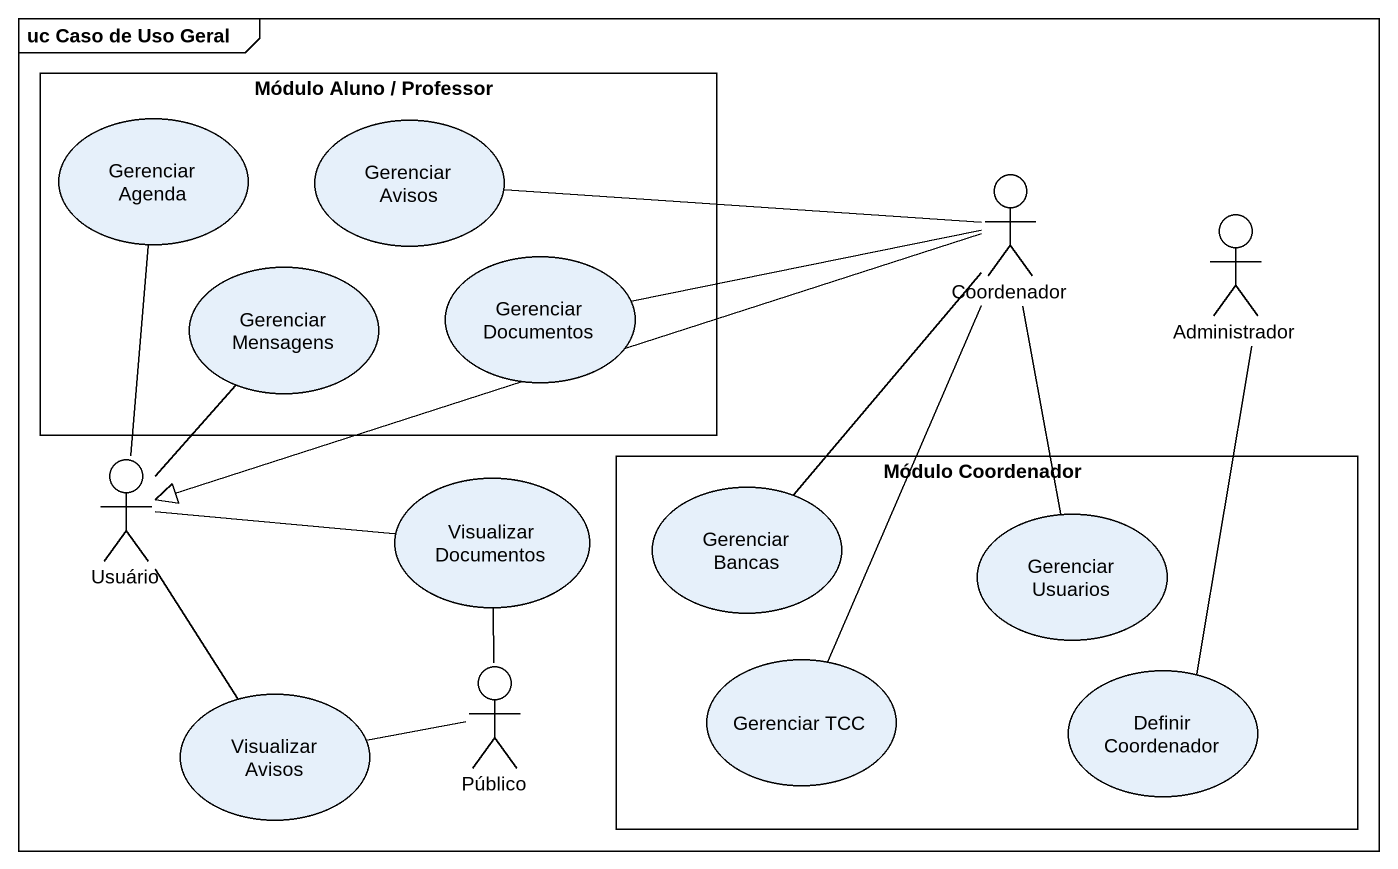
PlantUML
@startuml
mainframe uc Caso de Uso Geral
rectangle "Módulo Aluno / Professor" as Módulo_Aluno_Professor {
  usecase "Gerenciar Agenda" as Gerenciar_Agenda
  usecase "Gerenciar Avisos" as Gerenciar_Avisos
  usecase "Gerenciar Documentos" as Gerenciar_Documentos
  usecase "Gerenciar Mensagens" as Gerenciar_Mensagens
}
actor Coordenador
actor Administrador
actor Usuário
usecase "Visualizar Documentos" as Visualizar_Documentos
rectangle "Módulo Coordenador" as Módulo_Coordenador {
  usecase "Gerenciar Bancas" as Gerenciar_Bancas
  usecase "Gerenciar Usuarios" as Gerenciar_Usuarios
  usecase "Gerenciar TCC" as Gerenciar_TCC
  usecase "Definir Coordenador" as Definir_Coordenador
}
usecase "Visualizar Avisos" as Visualizar_Avisos
actor Público
Coordenador -left- Gerenciar_Avisos
Coordenador -left- Gerenciar_Documentos
Coordenador -left-|> Usuário
Coordenador -- Gerenciar_Bancas
Coordenador -- Gerenciar_Usuarios
Coordenador -- Gerenciar_TCC
Administrador -- Definir_Coordenador
Usuário -up- Gerenciar_Agenda
Usuário -up- Gerenciar_Mensagens
Usuário -right- Visualizar_Documentos
Usuário -- Visualizar_Avisos
Público -up- Visualizar_Documentos
Público -left- Visualizar_Avisos
@enduml
